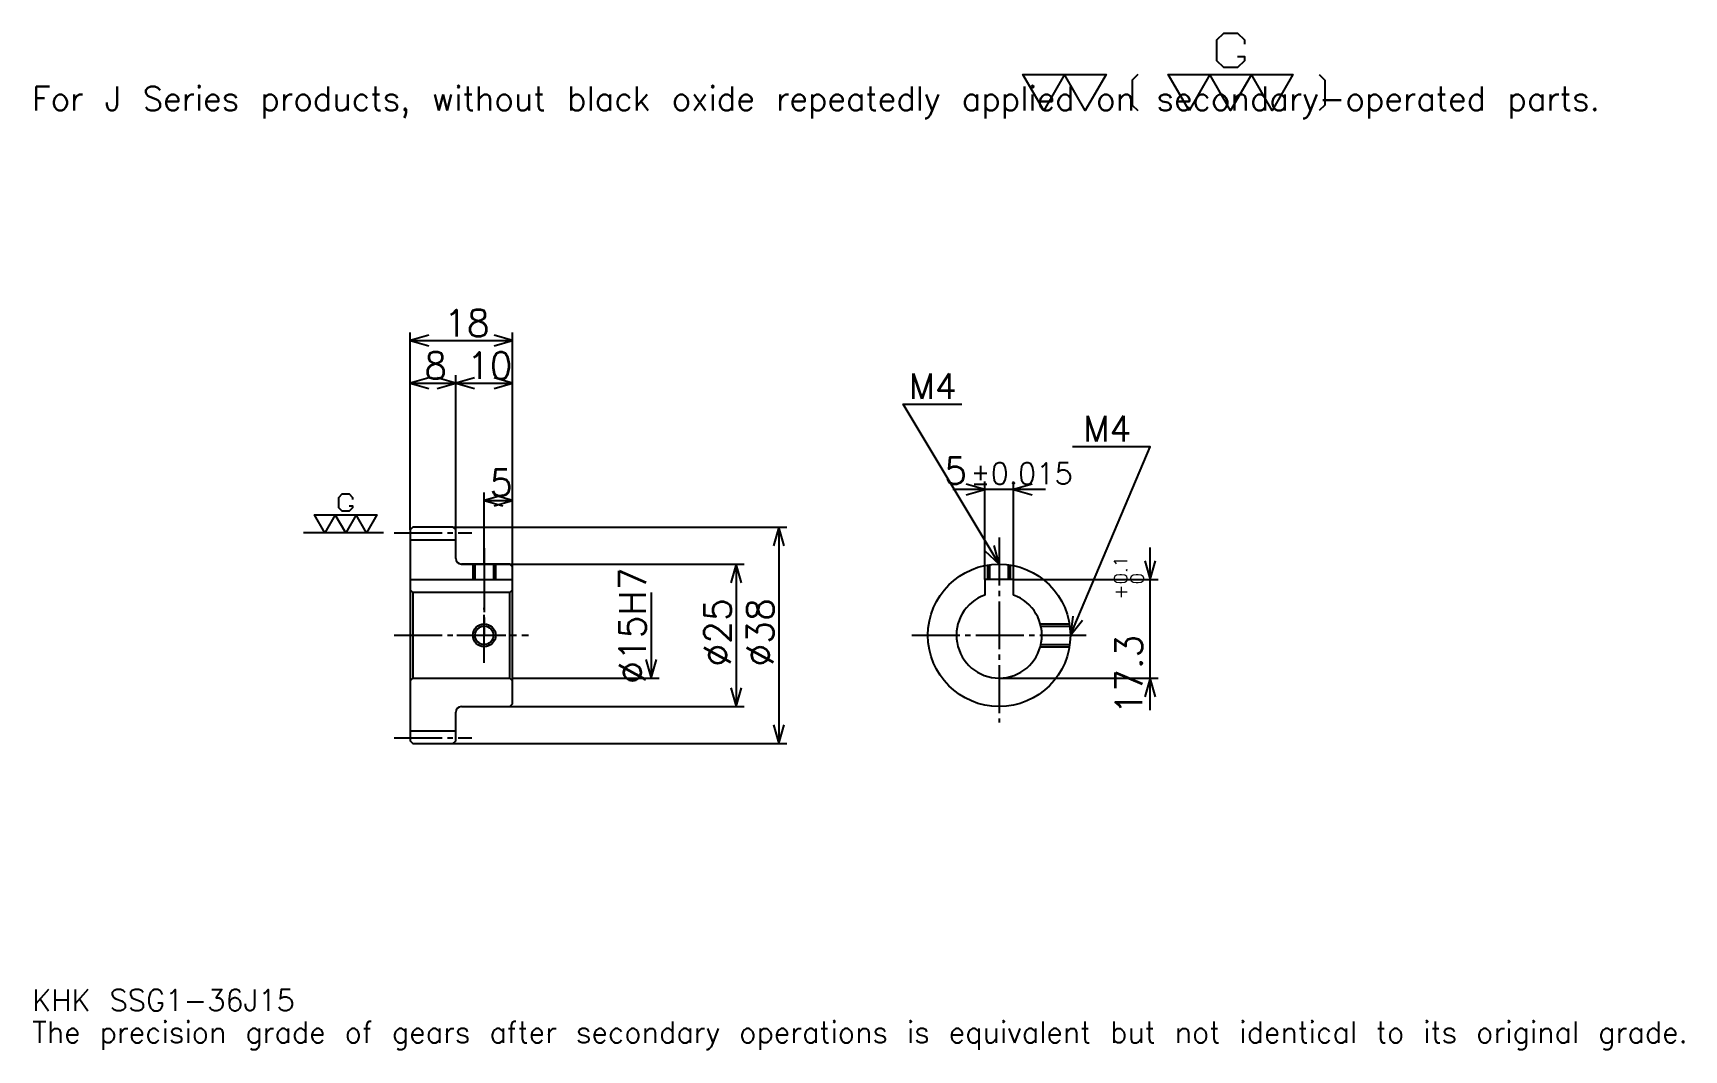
# Model space of a CAD drawing. Extents: x 10 to 299, y 3 to 182.
import ezdxf

# ---------------------------------------------------------------- set-up
doc = ezdxf.new("R2010")
doc.units = 0
doc.linetypes.add('DASHDOT', pattern=[11.217392, 8.413043, -0.934783, 0.934783, -0.934783])
doc.layers.get('0').update_dxf_attribs({"linetype": 'CONTINUOUS'})
doc.layers.add('DASHDOT', color=6, linetype='DASHDOT')
doc.styles.add('KANJI', font='TXT', dxfattribs={"bigfont": 'BIGFONT'})

msp = doc.modelspace()

# ---------------------------------------------------------------- linework, layer by layer
at = {"color": 5}
for p, q in [((75.717392, 95.184784), (75.717392, 129.304352)), ((75.717392, 127.902176), (93.717392, 127.902176)), ((93.717392, 95.184784), (93.717392, 129.304352)), ((83.717392, 95.184784), (83.717392, 121.82608)), ((75.717392, 120.423912), (83.717392, 120.423912)), ((83.717392, 120.423912), (93.717392, 120.423912)), ((187.239136, 101.771744), (171.021729, 101.771744)), ((176.630432, 85.984787), (176.630432, 103.173912)), ((181.630432, 85.984787), (181.630432, 103.173912)), ((88.717392, 95.184784), (88.717392, 101.260872)), ((88.717392, 99.858696), (93.717392, 99.858696)), ((75.717392, 94.684784), (75.717392, 95.184784)), ((83.217392, 95.184784), (93.717392, 95.184784)), ((83.717392, 94.684784), (83.717392, 95.184784)), ((88.717392, 88.684784), (88.717392, 95.184784)), ((88.717392, 88.684784), (88.717392, 95.184784)), ((93.717392, 95.184784), (141.858704, 95.184784)), ((93.717392, 88.184784), (93.717392, 95.184784)), ((140.456528, 95.184784), (140.456528, 57.184784)), ((205.652176, 63.076088), (205.652176, 91.593483)), ((84.717392, 88.684784), (93.717392, 88.684784)), ((93.717392, 88.684784), (134.380432, 88.684784)), ((132.978256, 88.684784), (132.978256, 63.684784)), ((181.630432, 85.984787), (207.054352, 85.984787)), ((118.021744, 83.684784), (118.021744, 68.684784)), ((93.717392, 68.684784), (119.423912, 68.684784)), ((179.130432, 68.684784), (207.054352, 68.684784)), ((84.717392, 63.684784), (93.717392, 63.684784)), ((93.717392, 63.684784), (134.380432, 63.684784)), ((83.217392, 57.184784), (93.717392, 57.184784)), ((93.717392, 57.184784), (141.858704, 57.184784))]:
    msp.add_line(p, q, dxfattribs=at)
at = {"color": 7}
msp.add_line((71.04348, 94.184784), (57.02174, 94.184784), dxfattribs=at)
at = {"color": 4}
for p, q in [((75.717392, 92.934784), (83.717392, 92.934784)), ((75.717392, 85.984787), (93.717392, 85.984787)), ((93.217392, 83.684784), (93.717392, 84.184784)), ((76.217392, 83.684784), (76.217392, 68.684784)), ((93.217392, 68.684784), (93.717392, 68.184784)), ((75.717392, 59.434784), (83.717392, 59.434784))]:
    msp.add_line(p, q, dxfattribs=at)
at = {"color": 7}
for points in [[(220.98262, 177.739563), (222.19783, 177.739563), (222.19783, 177.010437), (220.98262, 175.795212), (218.552185, 175.795212), (217.33696, 177.010437), (217.33696, 180.656082), (218.552185, 181.871307), (220.98262, 181.871307), (222.19783, 180.656082), (222.19783, 179.926956)], [(186.956528, 168.260864), (183.310883, 174.580002), (197.893478, 174.580002), (194.247833, 168.260864), (190.602173, 174.580002), (186.956528, 168.260864)], [(203.48349, 174.580002), (202.511307, 173.607819), (202.511307, 169.233032), (203.48349, 168.260864)], [(212.476089, 168.260864), (208.830444, 174.580002), (230.704346, 174.580002), (227.058701, 168.260864), (223.413055, 174.580002), (219.767395, 168.260864), (216.12175, 174.580002), (212.476089, 168.260864)], [(235.322174, 174.580002), (236.294357, 173.607819), (236.294357, 169.233032), (235.322174, 168.260864)], [(65.01413, 98.924133), (65.621742, 98.924133), (65.621742, 98.55957), (65.01413, 97.951958), (63.798912, 97.951958), (63.191307, 98.55957), (63.191307, 100.382393), (63.798912, 100.990005), (65.01413, 100.990005), (65.621742, 100.382393), (65.621742, 100.01783)], [(60.760872, 94.184784), (58.938042, 97.344345), (69.875, 97.344345), (68.052177, 94.184784), (66.229347, 97.344345), (64.406525, 94.184784), (62.583694, 97.344345), (60.760872, 94.184784)]]:
    msp.add_lwpolyline(points, dxfattribs=at)
at = {"color": 5}
for points in [[(78.989128, 128.83696), (75.717392, 127.902176), (78.989128, 126.967392)], [(90.445656, 126.967392), (93.717392, 127.902176), (90.445656, 128.83696)], [(78.989128, 121.358696), (75.717392, 120.423912), (78.989128, 119.489128)], [(80.445656, 119.489128), (83.717392, 120.423912), (80.445656, 121.358696)], [(86.989128, 121.358696), (83.717392, 120.423912), (86.989128, 119.489128)], [(90.445656, 119.489128), (93.717392, 120.423912), (90.445656, 121.358696)], [(179.130432, 88.684784), (162.304352, 116.728264), (172.58696, 116.728264)], [(191.630432, 76.184784), (205.652176, 109.25), (192.004349, 109.25)], [(173.358704, 100.83696), (176.630432, 101.771744), (173.358704, 102.70652)], [(184.902161, 102.70652), (181.630432, 101.771744), (184.902161, 100.83696)], [(91.989136, 100.79348), (88.717392, 99.858696), (91.989136, 98.923912)], [(90.445656, 98.923912), (93.717392, 99.858696), (90.445656, 100.79348)], [(141.391312, 91.913048), (140.456528, 95.184784), (139.521744, 91.913048)], [(176.645569, 91.009338), (179.130432, 88.684784), (178.248703, 91.971222)], [(133.91304, 85.413048), (132.978256, 88.684784), (132.043472, 85.413048)], [(204.717392, 89.256523), (205.652176, 85.984787), (206.58696, 89.256523)], [(192.04715, 79.561829), (191.630432, 76.184784), (193.768341, 78.831932)], [(117.08696, 71.95652), (118.021744, 68.684784), (118.956528, 71.95652)], [(132.043472, 66.95652), (132.978256, 63.684784), (133.91304, 66.95652)], [(206.58696, 65.413048), (205.652176, 68.684784), (204.717392, 65.413048)], [(139.521744, 60.456524), (140.456528, 57.184784), (141.391312, 60.456524)]]:
    msp.add_lwpolyline(points, dxfattribs=at)
at = {"color": 4}
for points in [[(83.717392, 89.684784), (83.717392, 94.684784), (83.217392, 95.184784), (76.217392, 95.184784), (75.717392, 94.684784), (75.717392, 68.184784)], [(84.717392, 63.684784), (93.217392, 63.684784), (93.717392, 64.184784), (93.717392, 88.184784), (93.217392, 88.684784), (84.717392, 88.684784)], [(86.717392, 88.684784), (86.717392, 85.984787)], [(87.097389, 88.684784), (87.097389, 85.984787)], [(90.337395, 88.684784), (90.337395, 85.984787)], [(90.717392, 88.684784), (90.717392, 85.984787)], [(177.130432, 85.984787), (177.130432, 88.523743)], [(177.510437, 85.984787), (177.510437, 88.579361)], [(180.750427, 85.984787), (180.750427, 88.579361)], [(181.130432, 85.984787), (181.130432, 88.523743)], [(75.717392, 68.184784), (76.217392, 68.684784), (93.217392, 68.684784), (93.217392, 83.684784), (76.217392, 83.684784), (75.717392, 84.184784)], [(181.630432, 83.255852), (181.630432, 85.984787), (176.630432, 85.984787), (176.630432, 83.255852)], [(186.358856, 78.184784), (191.469391, 78.184784)], [(186.453384, 77.804787), (191.525009, 77.804787)], [(186.358856, 74.184784), (191.469391, 74.184784)], [(186.453384, 74.564781), (191.525009, 74.564781)], [(75.717392, 68.184784), (75.717392, 57.684784), (76.217392, 57.184784), (83.217392, 57.184784), (83.717392, 57.684784), (83.717392, 62.684784)]]:
    msp.add_lwpolyline(points, dxfattribs=at)
for centre, radius in [((179.130432, 76.184784), 12.5), ((88.717392, 76.184784), 1.62)]:
    msp.add_circle(centre, radius, dxfattribs=at)
at = {"color": 7}
msp.add_circle((88.717392, 76.184784), 2, dxfattribs=at)
at = {"color": 4}
for centre, radius, start, end in [((84.717392, 89.684784), 1, 180, 270), ((179.130432, 76.184784), 7.5, 109.47122094, 70.52877906), ((84.717392, 62.684784), 1, 90, 180)]:
    msp.add_arc(centre, radius, start, end, dxfattribs=at)
at = {"layer": 'DASHDOT', "color": 7}
for p, q in [((72.913048, 94.184784), (86.521744, 94.184784)), ((179.130432, 93.358696), (179.130432, 60.880436)), ((88.717392, 88.684784), (88.717392, 76.184784)), ((72.913048, 76.184784), (96.521744, 76.184784)), ((163.82608, 76.184784), (194.434784, 76.184784)), ((72.913048, 58.184784), (86.521744, 58.184784))]:
    msp.add_line(p, q, dxfattribs=at)
for points in [[(88.717392, 91.489136), (88.717392, 83.180435)], [(88.717392, 71.380432), (88.717392, 80.989136)], [(83.91304, 76.184784), (93.521744, 76.184784)]]:
    msp.add_lwpolyline(points, dxfattribs=at)

# ---------------------------------------------------------------- texts
at = {"color": 7, "style": 'KANJI'}
for s, height, p in [('For J Series products, without black oxide repeatedly applied on secondary-operated parts.', 4.206522, (9.347826, 168.260864)), ('18', 4.673913, (81.679352, 128.649994)), ('8', 4.673913, (78.198372, 121.171738)), ('10', 4.673913, (85.679352, 121.171738)), ('M4', 4.486957, (163.239136, 117.66304)), ('M4', 4.486957, (193.873917, 110.184784)), ('5', 4.673913, (169.482544, 102.70652)), ('5', 4.673913, (89.698372, 100.606522)), ('%%p0.015', 3.73913, (174.109146, 102.70652)), ('KHK SSG1-36J15', 3.73913, (9.347826, 10.282609)), ('The precision grade of gears after secondary operations is equivalent but not identical to its original grade.', 3.73913, (9.347826, 4.673913))]:
    msp.add_text(s, height=height, dxfattribs=at).set_placement(p)
for s, height, p in [('%%c15H7', 4.673913, (117.08696, 67.654892)), ('0.1', 2.336957, (201.632614, 85.125717)), ('+', 2.336957, (201.632614, 82.508331)), ('0', 2.336957, (204.530441, 85.125717)), ('%%c25', 4.673913, (132.043472, 70.692932)), ('%%c38', 4.673913, (139.521744, 70.692932)), ('17.3', 4.673913, (204.25, 62.277782))]:
    msp.add_text(s, height=height, rotation=90, dxfattribs=at).set_placement(p)

doc.saveas('drawing.dxf')
